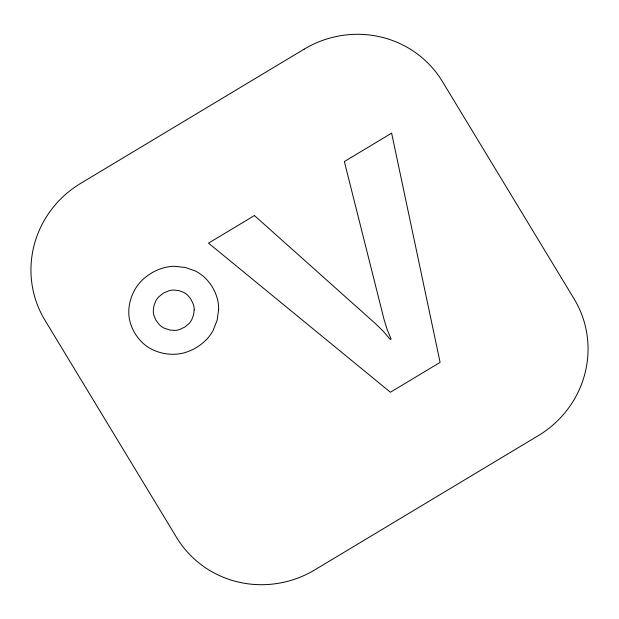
<?xml version="1.0" encoding="UTF-8"?>
<svg xmlns="http://www.w3.org/2000/svg" width="619" height="619" viewBox="0 0 619 619"><rect width="100%" height="100%" fill="white"/><g stroke="black" fill="none" stroke-linecap="round" stroke-linejoin="round"><path stroke-width="0.93" d="M194.196 309.926L193.561 314.916L191.782 319.636A18.763 18.284 -26.8 0 1 188.965 323.636L185.104 326.902L179.611 329.548A18.818 18.338 -26.8 0 1 174.806 330.407L169.792 330.028L163.996 328.062A19.475 18.972 -26.8 0 1 159.284 324.642L155.686 319.791L153.86 315.21A19.011 18.524 -26.8 0 1 153.295 310.459L153.976 305.538L155.795 300.888A19.011 18.524 -26.8 0 1 158.634 296.934L163.401 293.12L169.01 290.706A19.011 18.524 -26.8 0 1 173.846 290.04L178.829 290.613L183.526 292.307A19.011 18.524 -26.8 0 1 187.48 295.023L190.691 298.768L193.329 304.192A19.622 19.119 -26.8 0 1 194.196 309.926M218.646 309.384L217.145 320.201L213.137 330.445A41.844 40.777 -26.8 0 1 206.87 339.142C200.695 345.642 192.726 350.439 184.083 352.83A42.146 41.071 -26.8 0 1 175.587 354.215C166.797 354.687 157.837 352.706 150.138 348.404A41.341 40.281 -26.8 0 1 143.291 343.483C136.845 337.634 132.126 329.881 129.944 321.454A40.56 39.515 -26.8 0 1 128.791 313.175C128.597 305.167 130.733 297.159 134.555 290.141A42.665 41.574 -26.8 0 1 140.869 281.506C147.57 274.526 156.313 269.474 165.753 267.3A42.138 41.055 -26.8 0 1 174.264 266.294L185.174 267.439L195.418 271.052A40.808 39.763 -26.8 0 1 202.459 275.579C209.74 281.529 214.994 289.893 217.408 298.969A41.612 40.552 -26.8 0 1 218.623 307.272L218.646 309.384M304.2 49.125L80.632 183.402A101.431 98.831 -26.8 0 0 44.916 320.162L176.639 537.555A101.431 98.831 -26.8 0 0 314.8 569.875L538.368 435.598A101.431 98.831 -26.8 0 0 574.084 298.838L442.361 81.445A101.431 98.831 -26.8 0 0 304.2 49.125M254.432 215.567L208.526 243.143L390.396 392.245L440.109 362.386L391.634 133.162L344.357 161.551L384.02 319.334L387.107 329.409L391.123 339.026L390.31 339.514L383.153 331.15L375.524 323.698L254.432 215.567"/></g></svg>
